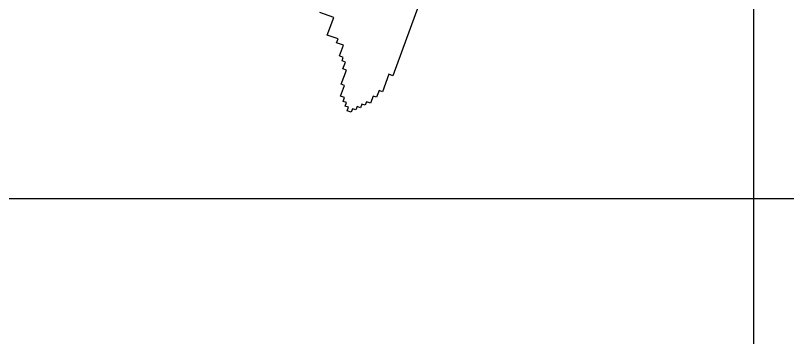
# Model space of a CAD drawing. Header units: inches. Extents: x 7658 to 73799, y 48 to 40262.
# Drawn here: x 46971 to 49045, y 5043 to 5908 of the extents above; entities that cross this region are included whole.
import ezdxf

# ---------------------------------------------------------------- set-up
doc = ezdxf.new("R2010")
doc.units = ezdxf.units.IN
doc.layers.add('www.cad-blocks.net', color=7, linetype='Continuous')

# ---------------------------------------------------------------- blocks, each defined once
blk = doc.blocks.new('A$C516926BB')
for p, q in [((37.5671, 38.5194), (37.5671, 0)), ((0, 4.7221), (62.4121, 4.7221))]:
    blk.add_line(p, q)
blk = doc.blocks.new('A$C03351ACD')
at = {"linetype": 'Continuous'}
for p, q in [((0.9013, 0.288), (0.8311, 0.0979)), ((0.6728, 0.254), (0.635, 0.268)), ((0.6554, 0.2071), (0.6728, 0.254)), ((0.6841, 0.1965), (0.6554, 0.2071)), ((0.6803, 0.1862), (0.6841, 0.1965)), ((0.6986, 0.1795), (0.6803, 0.1862)), ((0.688, 0.1508), (0.6986, 0.1795)), ((0.6983, 0.147), (0.688, 0.1508)), ((0.6949, 0.1379), (0.6983, 0.147)), ((0.7041, 0.1345), (0.6949, 0.1379)), ((0.6973, 0.1162), (0.7041, 0.1345)), ((0.6925, 0.075), (0.7065, 0.1128)), ((0.7065, 0.1128), (0.6973, 0.1162)), ((0.8208, 0.1017), (0.8034, 0.0548)), ((0.8311, 0.0979), (0.8208, 0.1017)), ((0.6911, 0.043), (0.7017, 0.0716)), ((0.7017, 0.0716), (0.6925, 0.075)), ((0.7014, 0.0392), (0.6911, 0.043)), ((0.7784, 0.0433), (0.7712, 0.0238)), ((0.7875, 0.0399), (0.7784, 0.0433)), ((0.7943, 0.0582), (0.7875, 0.0399)), ((0.8034, 0.0548), (0.7943, 0.0582)), ((0.6976, 0.0289), (0.7014, 0.0392)), ((0.7067, 0.0255), (0.6976, 0.0289)), ((0.7033, 0.0164), (0.7067, 0.0255)), ((0.7483, 0.0218), (0.7445, 0.0115)), ((0.7575, 0.0185), (0.7483, 0.0218)), ((0.7609, 0.0276), (0.7575, 0.0185)), ((0.7712, 0.0238), (0.7609, 0.0276)), ((0.7125, 0.013), (0.7033, 0.0164)), ((0.7091, 0.0038), (0.7125, 0.013)), ((0.7194, 0), (0.7091, 0.0038)), ((0.7228, 0.0092), (0.7194, 0)), ((0.732, 0.0058), (0.7228, 0.0092)), ((0.7353, 0.0149), (0.732, 0.0058)), ((0.7445, 0.0115), (0.7353, 0.0149))]:
    blk.add_line(p, q, dxfattribs=at)

msp = doc.modelspace()

# ---------------------------------------------------------------- block references
at = {"xscale": 1000, "yscale": 1000, "zscale": 1000}
msp.add_blockref('A$C03351ACD', (47153.5, 5648.6), dxfattribs=at)
at = {"layer": 'www.cad-blocks.net', "color": 155, "true_color": 0x546d8e, "xscale": 1000, "yscale": 1000, "zscale": 1000}
msp.add_blockref('A$C516926BB', (11386.7, 694.4), dxfattribs=at)

doc.saveas('drawing.dxf')
